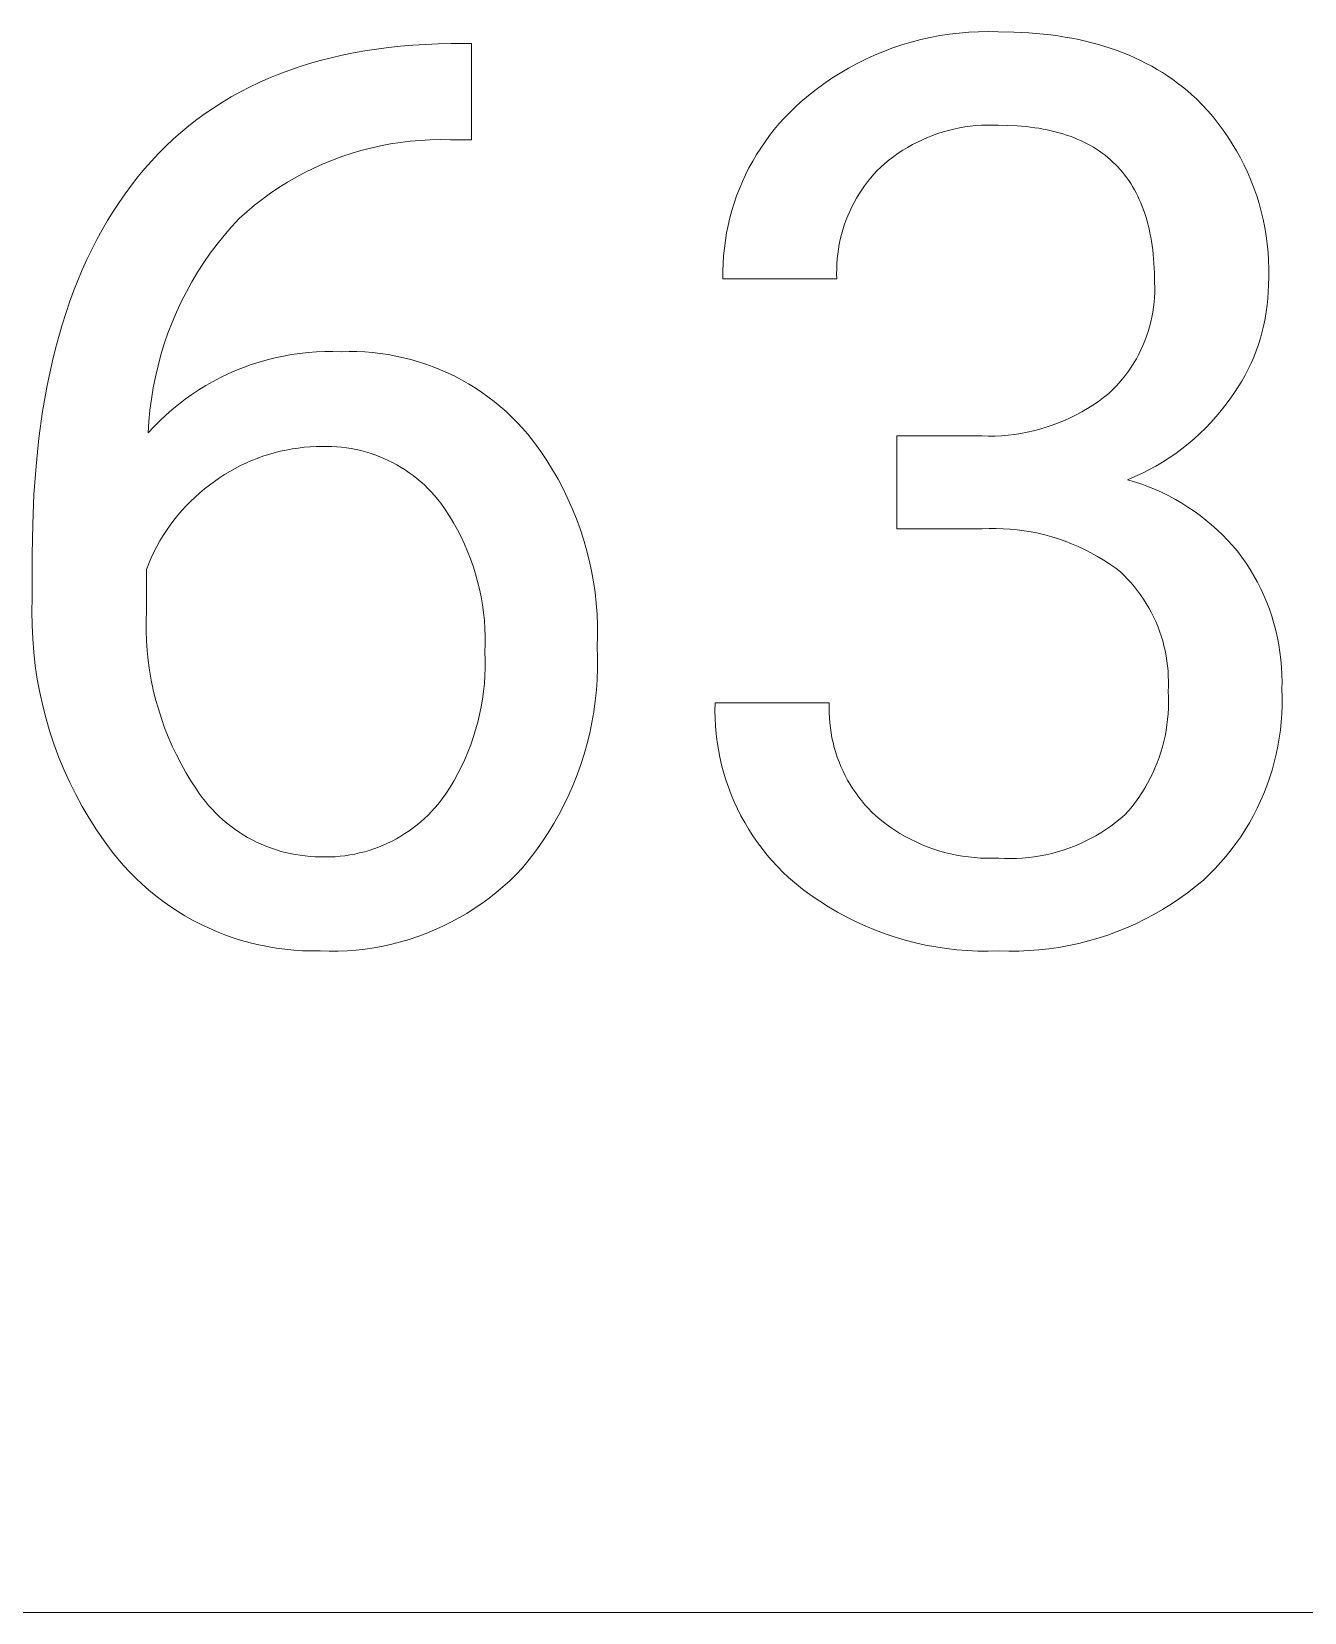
# Model space of a CAD drawing. Header units: millimetres. Extents: x 3269 to 7089, y 1744 to 4413.
# Drawn here: x 6362.8 to 6414.3, y 1957.3 to 2021.3 of the extents above; entities that cross this region are included whole.
import ezdxf

# ---------------------------------------------------------------- set-up
doc = ezdxf.new("R2010")
doc.units = ezdxf.units.MM
doc.header["$MEASUREMENT"] = 0
doc.layers.add('Domyślny', color=7, linetype='Continuous', true_color=0x000000)

msp = doc.modelspace()

# ---------------------------------------------------------------- linework, layer by layer
at = {"layer": 'Domyślny', "color": 18, "lineweight": 15, "true_color": 0x000000}
for p, q in [((6398.381, 2020.848), (6398.762, 2020.947)), ((6398.762, 2020.947), (6399.147, 2021.034)), ((6399.147, 2021.034), (6399.534, 2021.107)), ((6399.534, 2021.107), (6399.924, 2021.166)), ((6399.924, 2021.166), (6400.315, 2021.212)), ((6400.315, 2021.212), (6400.708, 2021.244)), ((6400.708, 2021.244), (6401.102, 2021.263)), ((6401.102, 2021.263), (6401.496, 2021.269)), ((6401.496, 2021.269), (6401.89, 2021.26)), ((6401.89, 2021.26), (6402.523, 2021.25)), ((6402.523, 2021.25), (6402.833, 2021.237)), ((6402.833, 2021.237), (6403.138, 2021.218)), ((6403.138, 2021.218), (6403.439, 2021.195)), ((6403.439, 2021.195), (6403.736, 2021.166)), ((6403.736, 2021.166), (6404.028, 2021.132)), ((6404.028, 2021.132), (6404.316, 2021.093)), ((6404.316, 2021.093), (6404.6, 2021.048)), ((6404.6, 2021.048), (6404.879, 2020.998)), ((6404.879, 2020.998), (6405.154, 2020.943)), ((6405.154, 2020.943), (6405.424, 2020.882)), ((6374.903, 2020.212), (6375.351, 2020.315)), ((6375.351, 2020.315), (6375.808, 2020.408)), ((6375.808, 2020.408), (6376.273, 2020.49)), ((6376.273, 2020.49), (6376.746, 2020.563)), ((6376.746, 2020.563), (6377.227, 2020.625)), ((6377.227, 2020.625), (6377.717, 2020.678)), ((6377.717, 2020.678), (6378.214, 2020.72)), ((6378.214, 2020.72), (6378.72, 2020.752)), ((6378.72, 2020.752), (6379.234, 2020.775)), ((6379.234, 2020.775), (6379.755, 2020.787)), ((6379.755, 2020.787), (6380.582, 2020.787)), ((6380.582, 2020.787), (6380.582, 2016.894)), ((6396.538, 2020.156), (6396.896, 2020.32)), ((6396.896, 2020.32), (6397.26, 2020.471)), ((6397.26, 2020.471), (6397.629, 2020.609)), ((6397.629, 2020.609), (6398.003, 2020.735)), ((6398.003, 2020.735), (6398.381, 2020.848)), ((6405.424, 2020.882), (6405.69, 2020.817)), ((6405.69, 2020.817), (6405.952, 2020.746)), ((6405.952, 2020.746), (6406.209, 2020.669)), ((6406.209, 2020.669), (6406.462, 2020.588)), ((6406.462, 2020.588), (6406.71, 2020.5)), ((6406.71, 2020.5), (6406.955, 2020.408)), ((6406.955, 2020.408), (6407.194, 2020.31)), ((6407.194, 2020.31), (6407.43, 2020.207)), ((6372.781, 2019.546), (6373.189, 2019.7)), ((6373.189, 2019.7), (6373.605, 2019.843)), ((6373.605, 2019.843), (6374.029, 2019.976)), ((6374.029, 2019.976), (6374.462, 2020.099)), ((6374.462, 2020.099), (6374.903, 2020.212)), ((6395.499, 2019.592), (6395.839, 2019.792)), ((6395.839, 2019.792), (6396.185, 2019.98)), ((6396.185, 2019.98), (6396.538, 2020.156)), ((6407.43, 2020.207), (6407.661, 2020.099)), ((6407.661, 2020.099), (6407.888, 2019.985)), ((6407.888, 2019.985), (6408.11, 2019.866)), ((6408.11, 2019.866), (6408.328, 2019.741)), ((6408.328, 2019.741), (6408.542, 2019.612)), ((6371.23, 2018.832), (6371.605, 2019.026)), ((6371.605, 2019.026), (6371.989, 2019.209)), ((6371.989, 2019.209), (6372.381, 2019.383)), ((6372.381, 2019.383), (6372.781, 2019.546)), ((6394.524, 2018.924), (6394.841, 2019.158)), ((6394.841, 2019.158), (6395.166, 2019.381)), ((6395.166, 2019.381), (6395.499, 2019.592)), ((6408.542, 2019.612), (6408.751, 2019.476)), ((6408.751, 2019.476), (6408.957, 2019.335)), ((6408.957, 2019.335), (6409.157, 2019.189)), ((6409.157, 2019.189), (6409.354, 2019.038)), ((6409.354, 2019.038), (6409.546, 2018.881)), ((6370.151, 2018.19), (6370.503, 2018.414)), ((6370.503, 2018.414), (6370.862, 2018.628)), ((6370.862, 2018.628), (6371.23, 2018.832)), ((6393.684, 2018.215), (6393.915, 2018.423)), ((6393.915, 2018.423), (6394.215, 2018.679)), ((6394.215, 2018.679), (6394.524, 2018.924)), ((6409.546, 2018.881), (6409.734, 2018.718)), ((6409.734, 2018.718), (6409.917, 2018.551)), ((6409.917, 2018.551), (6410.15, 2018.313)), ((6369.473, 2017.712), (6369.808, 2017.956)), ((6369.808, 2017.956), (6370.151, 2018.19)), ((6393.037, 2017.547), (6393.245, 2017.777)), ((6393.245, 2017.777), (6393.461, 2018)), ((6393.461, 2018), (6393.684, 2018.215)), ((6410.15, 2018.313), (6410.376, 2018.068)), ((6410.376, 2018.068), (6410.593, 2017.816)), ((6410.593, 2017.816), (6410.801, 2017.556)), ((6368.517, 2016.918), (6368.828, 2017.193)), ((6368.828, 2017.193), (6369.146, 2017.458)), ((6369.146, 2017.458), (6369.473, 2017.712)), ((6392.645, 2017.066), (6392.837, 2017.31)), ((6392.837, 2017.31), (6393.037, 2017.547)), ((6399.455, 2017.146), (6399.244, 2017.071)), ((6399.67, 2017.214), (6399.455, 2017.146)), ((6399.886, 2017.275), (6399.67, 2017.214)), ((6400.104, 2017.329), (6399.886, 2017.275)), ((6400.324, 2017.375), (6400.104, 2017.329)), ((6400.546, 2017.413), (6400.324, 2017.375)), ((6400.768, 2017.444), (6400.546, 2017.413)), ((6400.992, 2017.467), (6400.768, 2017.444)), ((6401.216, 2017.482), (6400.992, 2017.467)), ((6401.441, 2017.49), (6401.216, 2017.482)), ((6401.666, 2017.49), (6401.441, 2017.49)), ((6401.89, 2017.482), (6401.666, 2017.49)), ((6402.28, 2017.476), (6401.89, 2017.482)), ((6402.657, 2017.457), (6402.28, 2017.476)), ((6402.841, 2017.443), (6402.657, 2017.457)), ((6403.022, 2017.426), (6402.841, 2017.443)), ((6403.2, 2017.406), (6403.022, 2017.426)), ((6403.375, 2017.383), (6403.2, 2017.406)), ((6403.547, 2017.357), (6403.375, 2017.383)), ((6403.715, 2017.327), (6403.547, 2017.357)), ((6403.881, 2017.295), (6403.715, 2017.327)), ((6404.043, 2017.259), (6403.881, 2017.295)), ((6404.202, 2017.221), (6404.043, 2017.259)), ((6404.359, 2017.179), (6404.202, 2017.221)), ((6404.512, 2017.134), (6404.359, 2017.179)), ((6404.662, 2017.086), (6404.512, 2017.134)), ((6404.809, 2017.035), (6404.662, 2017.086)), ((6410.801, 2017.556), (6411, 2017.289)), ((6411, 2017.289), (6411.19, 2017.016)), ((6367.92, 2016.339), (6368.215, 2016.634)), ((6368.215, 2016.634), (6368.517, 2016.918)), ((6376.111, 2016.456), (6375.721, 2016.341)), ((6376.504, 2016.559), (6376.111, 2016.456)), ((6376.901, 2016.648), (6376.504, 2016.559)), ((6377.3, 2016.724), (6376.901, 2016.648)), ((6377.702, 2016.787), (6377.3, 2016.724)), ((6378.106, 2016.835), (6377.702, 2016.787)), ((6378.511, 2016.871), (6378.106, 2016.835)), ((6378.917, 2016.892), (6378.511, 2016.871)), ((6379.323, 2016.9), (6378.917, 2016.892)), ((6379.73, 2016.894), (6379.323, 2016.9)), ((6380.582, 2016.894), (6379.73, 2016.894)), ((6392.119, 2016.298), (6392.285, 2016.56)), ((6392.285, 2016.56), (6392.461, 2016.816)), ((6392.461, 2016.816), (6392.645, 2017.066)), ((6398.039, 2016.47), (6397.851, 2016.347)), ((6398.231, 2016.587), (6398.039, 2016.47)), ((6398.426, 2016.698), (6398.231, 2016.587)), ((6398.626, 2016.801), (6398.426, 2016.698)), ((6398.829, 2016.898), (6398.626, 2016.801)), ((6399.035, 2016.988), (6398.829, 2016.898)), ((6399.244, 2017.071), (6399.035, 2016.988)), ((6404.953, 2016.98), (6404.809, 2017.035)), ((6405.093, 2016.923), (6404.953, 2016.98)), ((6405.231, 2016.863), (6405.093, 2016.923)), ((6405.366, 2016.799), (6405.231, 2016.863)), ((6405.497, 2016.733), (6405.366, 2016.799)), ((6405.625, 2016.663), (6405.497, 2016.733)), ((6405.751, 2016.59), (6405.625, 2016.663)), ((6405.873, 2016.514), (6405.751, 2016.59)), ((6405.992, 2016.435), (6405.873, 2016.514)), ((6406.108, 2016.353), (6405.992, 2016.435)), ((6411.19, 2017.016), (6411.37, 2016.736)), ((6411.37, 2016.736), (6411.541, 2016.45)), ((6411.541, 2016.45), (6411.703, 2016.159)), ((6367.356, 2015.719), (6367.634, 2016.034)), ((6367.634, 2016.034), (6367.92, 2016.339)), ((6374.578, 2015.915), (6374.207, 2015.748)), ((6374.954, 2016.07), (6374.578, 2015.915)), ((6375.335, 2016.212), (6374.954, 2016.07)), ((6375.721, 2016.341), (6375.335, 2016.212)), ((6391.812, 2015.759), (6391.961, 2016.031)), ((6391.961, 2016.031), (6392.119, 2016.298)), ((6397.315, 2015.938), (6397.146, 2015.79)), ((6397.489, 2016.081), (6397.315, 2015.938)), ((6397.668, 2016.217), (6397.489, 2016.081)), ((6397.851, 2016.347), (6397.668, 2016.217)), ((6406.221, 2016.267), (6406.108, 2016.353)), ((6406.331, 2016.179), (6406.221, 2016.267)), ((6406.437, 2016.088), (6406.331, 2016.179)), ((6406.541, 2015.993), (6406.437, 2016.088)), ((6406.641, 2015.895), (6406.541, 2015.993)), ((6406.739, 2015.794), (6406.641, 2015.895)), ((6411.703, 2016.159), (6411.854, 2015.862)), ((6411.854, 2015.862), (6411.995, 2015.561)), ((6366.823, 2015.059), (6367.086, 2015.393)), ((6367.086, 2015.393), (6367.356, 2015.719)), ((6373.132, 2015.173), (6372.787, 2014.958)), ((6373.484, 2015.377), (6373.132, 2015.173)), ((6373.843, 2015.569), (6373.484, 2015.377)), ((6374.207, 2015.748), (6373.843, 2015.569)), ((6391.422, 2014.914), (6391.543, 2015.2)), ((6391.543, 2015.2), (6391.673, 2015.481)), ((6391.673, 2015.481), (6391.812, 2015.759)), ((6396.613, 2015.194), (6396.492, 2015.035)), ((6396.738, 2015.35), (6396.613, 2015.194)), ((6396.869, 2015.501), (6396.738, 2015.35)), ((6397.005, 2015.648), (6396.869, 2015.501)), ((6397.146, 2015.79), (6397.005, 2015.648)), ((6406.833, 2015.69), (6406.739, 2015.794)), ((6406.924, 2015.583), (6406.833, 2015.69)), ((6407.013, 2015.473), (6406.924, 2015.583)), ((6407.098, 2015.36), (6407.013, 2015.473)), ((6407.18, 2015.244), (6407.098, 2015.36)), ((6407.259, 2015.124), (6407.18, 2015.244)), ((6411.995, 2015.561), (6412.125, 2015.255)), ((6412.125, 2015.255), (6412.245, 2014.944)), ((6366.322, 2014.361), (6366.568, 2014.714)), ((6366.568, 2014.714), (6366.823, 2015.059)), ((6372.45, 2014.731), (6372.12, 2014.493)), ((6372.787, 2014.958), (6372.45, 2014.731)), ((6391.211, 2014.33), (6391.311, 2014.624)), ((6391.311, 2014.624), (6391.422, 2014.914)), ((6396.164, 2014.532), (6396.067, 2014.358)), ((6396.268, 2014.703), (6396.164, 2014.532)), ((6396.377, 2014.871), (6396.268, 2014.703)), ((6396.492, 2015.035), (6396.377, 2014.871)), ((6407.334, 2015.001), (6407.259, 2015.124)), ((6407.407, 2014.876), (6407.334, 2015.001)), ((6407.477, 2014.747), (6407.407, 2014.876)), ((6407.543, 2014.615), (6407.477, 2014.747)), ((6407.606, 2014.48), (6407.543, 2014.615)), ((6412.245, 2014.944), (6412.355, 2014.63)), ((6412.355, 2014.63), (6412.453, 2014.312)), ((6365.855, 2013.627), (6366.084, 2013.999)), ((6366.084, 2013.999), (6366.322, 2014.361)), ((6371.486, 2013.984), (6371.182, 2013.714)), ((6371.799, 2014.244), (6371.486, 2013.984)), ((6372.12, 2014.493), (6371.799, 2014.244)), ((6391.038, 2013.734), (6391.119, 2014.034)), ((6391.119, 2014.034), (6391.211, 2014.33)), ((6395.889, 2013.999), (6395.809, 2013.816)), ((6395.975, 2014.18), (6395.889, 2013.999)), ((6396.067, 2014.358), (6395.975, 2014.18)), ((6407.667, 2014.341), (6407.606, 2014.48)), ((6407.724, 2014.2), (6407.667, 2014.341)), ((6407.778, 2014.056), (6407.724, 2014.2)), ((6407.829, 2013.908), (6407.778, 2014.056)), ((6407.877, 2013.757), (6407.829, 2013.908)), ((6412.453, 2014.312), (6412.541, 2013.991)), ((6412.541, 2013.991), (6412.618, 2013.667)), ((6365.42, 2012.856), (6365.633, 2013.246)), ((6365.633, 2013.246), (6365.855, 2013.627)), ((6370.871, 2013.377), (6370.573, 2013.029)), ((6371.182, 2013.714), (6370.871, 2013.377)), ((6390.907, 2013.128), (6390.968, 2013.432)), ((6390.968, 2013.432), (6391.038, 2013.734)), ((6395.608, 2013.251), (6395.554, 2013.058)), ((6395.669, 2013.441), (6395.608, 2013.251)), ((6395.736, 2013.63), (6395.669, 2013.441)), ((6395.809, 2013.816), (6395.736, 2013.63)), ((6407.922, 2013.604), (6407.877, 2013.757)), ((6407.964, 2013.447), (6407.922, 2013.604)), ((6408.002, 2013.287), (6407.964, 2013.447)), ((6408.038, 2013.123), (6408.002, 2013.287)), ((6412.618, 2013.667), (6412.684, 2013.341)), ((6412.684, 2013.341), (6412.739, 2013.012)), ((6365.216, 2012.457), (6365.42, 2012.856)), ((6370.286, 2012.671), (6370.012, 2012.304)), ((6370.573, 2013.029), (6370.286, 2012.671)), ((6390.816, 2012.514), (6390.856, 2012.821)), ((6390.856, 2012.821), (6390.907, 2013.128)), ((6395.465, 2012.668), (6395.431, 2012.471)), ((6395.506, 2012.864), (6395.465, 2012.668)), ((6395.554, 2013.058), (6395.506, 2012.864)), ((6408.07, 2012.957), (6408.038, 2013.123)), ((6408.1, 2012.788), (6408.07, 2012.957)), ((6408.126, 2012.615), (6408.1, 2012.788)), ((6408.149, 2012.439), (6408.126, 2012.615)), ((6412.739, 2013.012), (6412.782, 2012.682)), ((6412.782, 2012.682), (6412.814, 2012.351)), ((6364.832, 2011.631), (6365.02, 2012.049)), ((6365.02, 2012.049), (6365.216, 2012.457)), ((6370.012, 2012.304), (6369.75, 2011.927)), ((6390.767, 2011.895), (6390.787, 2012.205)), ((6390.787, 2012.205), (6390.816, 2012.514)), ((6395.382, 2012.074), (6395.368, 2011.874)), ((6395.403, 2012.273), (6395.382, 2012.074)), ((6395.431, 2012.471), (6395.403, 2012.273)), ((6408.169, 2012.261), (6408.149, 2012.439)), ((6408.186, 2012.079), (6408.169, 2012.261)), ((6408.2, 2011.893), (6408.186, 2012.079)), ((6412.814, 2012.351), (6412.835, 2012.018)), ((6412.835, 2012.018), (6412.845, 2011.686)), ((6364.652, 2011.205), (6364.832, 2011.631)), ((6369.502, 2011.542), (6369.267, 2011.148)), ((6369.75, 2011.927), (6369.502, 2011.542)), ((6390.758, 2011.585), (6390.767, 2011.895)), ((6390.76, 2011.275), (6390.758, 2011.585)), ((6395.36, 2011.675), (6395.359, 2011.475)), ((6395.359, 2011.475), (6395.365, 2011.275)), ((6395.368, 2011.874), (6395.36, 2011.675)), ((6408.219, 2011.514), (6408.2, 2011.893)), ((6408.225, 2011.122), (6408.219, 2011.514)), ((6412.843, 2011.353), (6412.83, 2011.02)), ((6412.845, 2011.686), (6412.843, 2011.353)), ((6364.319, 2010.324), (6364.481, 2010.769)), ((6364.481, 2010.769), (6364.652, 2011.205)), ((6369.046, 2010.746), (6368.838, 2010.338)), ((6369.267, 2011.148), (6369.046, 2010.746)), ((6395.365, 2011.275), (6390.76, 2011.275)), ((6408.22, 2010.52), (6408.229, 2010.721)), ((6408.23, 2010.921), (6408.225, 2011.122)), ((6408.229, 2010.721), (6408.23, 2010.921)), ((6412.822, 2010.748), (6412.805, 2010.477)), ((6412.83, 2011.02), (6412.822, 2010.748)), ((6364.164, 2009.869), (6364.319, 2010.324)), ((6368.838, 2010.338), (6368.645, 2009.922)), ((6408.152, 2009.922), (6408.181, 2010.121)), ((6408.181, 2010.121), (6408.204, 2010.32)), ((6408.204, 2010.32), (6408.22, 2010.52)), ((6412.778, 2010.207), (6412.742, 2009.937)), ((6412.805, 2010.477), (6412.778, 2010.207)), ((6363.88, 2008.933), (6364.018, 2009.406)), ((6364.018, 2009.406), (6364.164, 2009.869)), ((6368.466, 2009.5), (6368.302, 2009.072)), ((6368.645, 2009.922), (6368.466, 2009.5)), ((6408.022, 2009.335), (6408.072, 2009.529)), ((6408.072, 2009.529), (6408.115, 2009.725)), ((6408.115, 2009.725), (6408.152, 2009.922)), ((6412.643, 2009.403), (6412.579, 2009.138)), ((6412.697, 2009.669), (6412.643, 2009.403)), ((6412.742, 2009.937), (6412.697, 2009.669)), ((6363.751, 2008.451), (6363.88, 2008.933)), ((6368.302, 2009.072), (6368.152, 2008.638)), ((6407.754, 2008.579), (6407.831, 2008.764)), ((6407.831, 2008.764), (6407.901, 2008.952)), ((6407.901, 2008.952), (6407.965, 2009.143)), ((6407.965, 2009.143), (6408.022, 2009.335)), ((6412.507, 2008.876), (6412.425, 2008.617)), ((6412.579, 2009.138), (6412.507, 2008.876)), ((6363.63, 2007.96), (6363.751, 2008.451)), ((6368.018, 2008.2), (6367.898, 2007.757)), ((6368.152, 2008.638), (6368.018, 2008.2)), ((6372.641, 2008.079), (6372.97, 2008.149)), ((6372.97, 2008.149), (6373.302, 2008.208)), ((6373.302, 2008.208), (6373.635, 2008.256)), ((6373.635, 2008.256), (6373.97, 2008.292)), ((6373.97, 2008.292), (6374.306, 2008.316)), ((6374.306, 2008.316), (6374.643, 2008.329)), ((6374.643, 2008.329), (6374.979, 2008.331)), ((6374.979, 2008.331), (6375.316, 2008.321)), ((6375.316, 2008.321), (6375.632, 2008.328)), ((6375.632, 2008.328), (6375.948, 2008.325)), ((6375.948, 2008.325), (6376.264, 2008.311)), ((6376.264, 2008.311), (6376.58, 2008.286)), ((6376.58, 2008.286), (6376.894, 2008.251)), ((6376.894, 2008.251), (6377.207, 2008.205)), ((6377.207, 2008.205), (6377.518, 2008.148)), ((6377.518, 2008.148), (6377.827, 2008.081)), ((6407.486, 2008.04), (6407.582, 2008.217)), ((6407.582, 2008.217), (6407.671, 2008.396)), ((6407.671, 2008.396), (6407.754, 2008.579)), ((6412.334, 2008.361), (6412.235, 2008.108)), ((6412.425, 2008.617), (6412.334, 2008.361)), ((6363.517, 2007.46), (6363.63, 2007.96)), ((6367.898, 2007.757), (6367.794, 2007.311)), ((6370.732, 2007.427), (6371.04, 2007.562)), ((6371.04, 2007.562), (6371.353, 2007.688)), ((6371.353, 2007.688), (6371.669, 2007.802)), ((6371.669, 2007.802), (6371.99, 2007.905)), ((6371.99, 2007.905), (6372.314, 2007.998)), ((6372.314, 2007.998), (6372.641, 2008.079)), ((6377.827, 2008.081), (6378.134, 2008.004)), ((6378.134, 2008.004), (6378.438, 2007.916)), ((6378.438, 2007.916), (6378.738, 2007.818)), ((6378.738, 2007.818), (6379.036, 2007.71)), ((6379.036, 2007.71), (6379.329, 2007.592)), ((6379.329, 2007.592), (6379.618, 2007.465)), ((6407.044, 2007.371), (6407.163, 2007.533)), ((6407.163, 2007.533), (6407.277, 2007.698)), ((6407.277, 2007.698), (6407.384, 2007.867)), ((6407.384, 2007.867), (6407.486, 2008.04)), ((6412.01, 2007.613), (6411.885, 2007.371)), ((6412.127, 2007.858), (6412.01, 2007.613)), ((6412.235, 2008.108), (6412.127, 2007.858)), ((6363.317, 2006.431), (6363.413, 2006.95)), ((6363.413, 2006.95), (6363.517, 2007.46)), ((6367.705, 2006.861), (6367.632, 2006.408)), ((6367.794, 2007.311), (6367.705, 2006.861)), ((6369.551, 2006.781), (6369.837, 2006.957)), ((6369.837, 2006.957), (6370.13, 2007.124)), ((6370.13, 2007.124), (6370.428, 2007.28)), ((6370.428, 2007.28), (6370.732, 2007.427)), ((6379.618, 2007.465), (6379.903, 2007.327)), ((6379.903, 2007.327), (6380.183, 2007.18)), ((6380.183, 2007.18), (6380.458, 2007.024)), ((6380.458, 2007.024), (6380.728, 2006.858)), ((6380.728, 2006.858), (6380.991, 2006.683)), ((6406.513, 2006.77), (6406.654, 2006.913)), ((6406.654, 2006.913), (6406.789, 2007.061)), ((6406.789, 2007.061), (6406.919, 2007.214)), ((6406.919, 2007.214), (6407.044, 2007.371)), ((6411.61, 2006.902), (6411.461, 2006.675)), ((6411.752, 2007.135), (6411.61, 2006.902)), ((6411.885, 2007.371), (6411.752, 2007.135)), ((6363.229, 2005.903), (6363.317, 2006.431)), ((6367.632, 2006.408), (6367.574, 2005.953)), ((6368.729, 2006.194), (6368.996, 2006.399)), ((6368.996, 2006.399), (6369.27, 2006.595)), ((6369.27, 2006.595), (6369.551, 2006.781)), ((6380.991, 2006.683), (6381.249, 2006.5)), ((6381.249, 2006.5), (6381.5, 2006.308)), ((6381.5, 2006.308), (6381.745, 2006.107)), ((6405.732, 2006.165), (6405.949, 2006.313)), ((6405.949, 2006.313), (6406.161, 2006.469)), ((6406.161, 2006.469), (6406.368, 2006.632)), ((6406.368, 2006.632), (6406.513, 2006.77)), ((6411.303, 2006.453), (6411.117, 2006.197)), ((6411.461, 2006.675), (6411.303, 2006.453)), ((6363.079, 2004.82), (6363.229, 2005.903)), ((6367.574, 2005.953), (6367.532, 2005.497)), ((6367.971, 2005.526), (6368.216, 2005.757)), ((6368.216, 2005.757), (6368.468, 2005.98)), ((6368.468, 2005.98), (6368.729, 2006.194)), ((6381.745, 2006.107), (6381.983, 2005.899)), ((6381.983, 2005.899), (6382.213, 2005.682)), ((6382.213, 2005.682), (6382.436, 2005.458)), ((6404.575, 2005.541), (6404.815, 2005.65)), ((6404.815, 2005.65), (6405.051, 2005.767)), ((6405.051, 2005.767), (6405.282, 2005.892)), ((6405.282, 2005.892), (6405.509, 2006.024)), ((6405.509, 2006.024), (6405.732, 2006.165)), ((6410.718, 2005.702), (6410.506, 2005.466)), ((6410.922, 2005.946), (6410.718, 2005.702)), ((6411.117, 2006.197), (6410.922, 2005.946)), ((6367.532, 2005.497), (6367.506, 2005.039)), ((6367.506, 2005.039), (6367.734, 2005.286)), ((6367.734, 2005.286), (6367.971, 2005.526)), ((6382.436, 2005.458), (6382.652, 2005.227)), ((6382.652, 2005.227), (6382.859, 2004.988)), ((6382.859, 2004.988), (6383.129, 2004.64)), ((6402.031, 2004.925), (6402.293, 2004.947)), ((6402.293, 2004.947), (6402.554, 2004.978)), ((6402.554, 2004.978), (6402.814, 2005.017)), ((6402.814, 2005.017), (6403.073, 2005.066)), ((6403.073, 2005.066), (6403.329, 2005.123)), ((6403.329, 2005.123), (6403.584, 2005.19)), ((6403.584, 2005.19), (6403.836, 2005.265)), ((6403.836, 2005.265), (6404.086, 2005.348)), ((6404.086, 2005.348), (6404.332, 2005.44)), ((6404.332, 2005.44), (6404.575, 2005.541)), ((6410.059, 2005.015), (6409.824, 2004.801)), ((6410.286, 2005.236), (6410.059, 2005.015)), ((6410.506, 2005.466), (6410.286, 2005.236)), ((6362.962, 2003.699), (6363.079, 2004.82)), ((6372.842, 2004.295), (6372.605, 2004.235)), ((6373.081, 2004.347), (6372.842, 2004.295)), ((6373.322, 2004.392), (6373.081, 2004.347)), ((6373.564, 2004.428), (6373.322, 2004.392)), ((6373.807, 2004.456), (6373.564, 2004.428)), ((6374.051, 2004.476), (6373.807, 2004.456)), ((6374.295, 2004.488), (6374.051, 2004.476)), ((6374.54, 2004.492), (6374.295, 2004.488)), ((6374.737, 2004.494), (6374.54, 2004.492)), ((6374.934, 2004.49), (6374.737, 2004.494)), ((6375.131, 2004.479), (6374.934, 2004.49)), ((6375.327, 2004.461), (6375.131, 2004.479)), ((6375.523, 2004.437), (6375.327, 2004.461)), ((6375.717, 2004.406), (6375.523, 2004.437)), ((6375.911, 2004.368), (6375.717, 2004.406)), ((6376.103, 2004.324), (6375.911, 2004.368)), ((6376.294, 2004.274), (6376.103, 2004.324)), ((6383.129, 2004.64), (6383.387, 2004.283)), ((6397.794, 2004.914), (6401.242, 2004.914)), ((6397.794, 2001.162), (6397.794, 2004.914)), ((6401.242, 2004.914), (6401.505, 2004.909)), ((6401.505, 2004.909), (6401.768, 2004.913)), ((6401.768, 2004.913), (6402.031, 2004.925)), ((6409.333, 2004.398), (6409.078, 2004.209)), ((6409.582, 2004.595), (6409.333, 2004.398)), ((6409.824, 2004.801), (6409.582, 2004.595)), ((6362.879, 2002.542), (6362.962, 2003.699)), ((6371.235, 2003.714), (6371.017, 2003.601)), ((6371.455, 2003.82), (6371.235, 2003.714)), ((6371.68, 2003.918), (6371.455, 2003.82)), ((6371.907, 2004.009), (6371.68, 2003.918)), ((6372.137, 2004.092), (6371.907, 2004.009)), ((6372.37, 2004.167), (6372.137, 2004.092)), ((6372.605, 2004.235), (6372.37, 2004.167)), ((6376.482, 2004.217), (6376.294, 2004.274)), ((6376.669, 2004.154), (6376.482, 2004.217)), ((6376.853, 2004.084), (6376.669, 2004.154)), ((6377.035, 2004.008), (6376.853, 2004.084)), ((6377.214, 2003.926), (6377.035, 2004.008)), ((6377.391, 2003.839), (6377.214, 2003.926)), ((6377.564, 2003.745), (6377.391, 2003.839)), ((6377.734, 2003.645), (6377.564, 2003.745)), ((6383.387, 2004.283), (6383.632, 2003.918)), ((6383.632, 2003.918), (6383.865, 2003.544)), ((6408.275, 2003.697), (6407.996, 2003.545)), ((6408.548, 2003.859), (6408.275, 2003.697)), ((6408.816, 2004.03), (6408.548, 2003.859)), ((6409.078, 2004.209), (6408.816, 2004.03)), ((6370.19, 2003.08), (6369.983, 2002.931)), ((6370.39, 2003.221), (6370.19, 2003.08)), ((6370.595, 2003.354), (6370.39, 2003.221)), ((6370.804, 2003.481), (6370.595, 2003.354)), ((6371.017, 2003.601), (6370.804, 2003.481)), ((6377.901, 2003.54), (6377.734, 2003.645)), ((6378.064, 2003.429), (6377.901, 2003.54)), ((6378.223, 2003.312), (6378.064, 2003.429)), ((6378.378, 2003.191), (6378.223, 2003.312)), ((6378.529, 2003.064), (6378.378, 2003.191)), ((6378.675, 2002.932), (6378.529, 2003.064)), ((6383.865, 2003.544), (6384.085, 2003.162)), ((6384.085, 2003.162), (6384.291, 2002.774)), ((6407.424, 2003.269), (6407.131, 2003.146)), ((6407.131, 2003.146), (6407.418, 2003.061)), ((6407.418, 2003.061), (6407.702, 2002.966)), ((6407.712, 2003.402), (6407.424, 2003.269)), ((6407.996, 2003.545), (6407.712, 2003.402)), ((6362.828, 2001.347), (6362.879, 2002.542)), ((6369.396, 2002.445), (6369.212, 2002.27)), ((6369.587, 2002.614), (6369.396, 2002.445)), ((6369.782, 2002.776), (6369.587, 2002.614)), ((6369.983, 2002.931), (6369.782, 2002.776)), ((6378.817, 2002.795), (6378.675, 2002.932)), ((6378.954, 2002.654), (6378.817, 2002.795)), ((6379.086, 2002.508), (6378.954, 2002.654)), ((6379.214, 2002.357), (6379.086, 2002.508)), ((6384.291, 2002.774), (6384.484, 2002.378)), ((6384.484, 2002.378), (6384.663, 2001.976)), ((6407.702, 2002.966), (6407.982, 2002.862)), ((6407.982, 2002.862), (6408.259, 2002.748)), ((6408.259, 2002.748), (6408.532, 2002.625)), ((6408.532, 2002.625), (6408.8, 2002.492)), ((6408.8, 2002.492), (6409.064, 2002.351)), ((6368.862, 2001.902), (6368.696, 2001.709)), ((6369.034, 2002.089), (6368.862, 2001.902)), ((6369.212, 2002.27), (6369.034, 2002.089)), ((6379.336, 2002.202), (6379.214, 2002.357)), ((6379.519, 2001.939), (6379.336, 2002.202)), ((6379.693, 2001.67), (6379.519, 2001.939)), ((6384.663, 2001.976), (6384.829, 2001.567)), ((6409.064, 2002.351), (6409.323, 2002.2)), ((6409.323, 2002.2), (6409.576, 2002.041)), ((6409.576, 2002.041), (6409.824, 2001.874)), ((6409.824, 2001.874), (6410.066, 2001.698)), ((6362.812, 2000.116), (6362.828, 2001.347)), ((6368.239, 2001.098), (6368.101, 2000.885)), ((6368.385, 2001.307), (6368.239, 2001.098)), ((6368.537, 2001.51), (6368.385, 2001.307)), ((6368.696, 2001.709), (6368.537, 2001.51)), ((6379.858, 2001.395), (6379.693, 2001.67)), ((6380.014, 2001.115), (6379.858, 2001.395)), ((6380.16, 2000.83), (6380.014, 2001.115)), ((6384.829, 2001.567), (6384.98, 2001.154)), ((6384.98, 2001.154), (6385.117, 2000.735)), ((6401.242, 2001.162), (6397.794, 2001.162)), ((6401.527, 2001.173), (6401.242, 2001.162)), ((6401.812, 2001.174), (6401.527, 2001.173)), ((6402.097, 2001.165), (6401.812, 2001.174)), ((6402.381, 2001.147), (6402.097, 2001.165)), ((6402.665, 2001.119), (6402.381, 2001.147)), ((6402.948, 2001.082), (6402.665, 2001.119)), ((6410.066, 2001.698), (6410.303, 2001.514)), ((6410.303, 2001.514), (6410.532, 2001.322)), ((6410.532, 2001.322), (6410.755, 2001.122)), ((6410.755, 2001.122), (6410.971, 2000.915)), ((6367.97, 2000.667), (6367.846, 2000.445)), ((6368.101, 2000.885), (6367.97, 2000.667)), ((6380.296, 2000.54), (6380.16, 2000.83)), ((6380.423, 2000.246), (6380.296, 2000.54)), ((6385.117, 2000.735), (6385.239, 2000.312)), ((6403.229, 2001.035), (6402.948, 2001.082)), ((6403.508, 2000.978), (6403.229, 2001.035)), ((6403.786, 2000.912), (6403.508, 2000.978)), ((6404.061, 2000.837), (6403.786, 2000.912)), ((6404.333, 2000.752), (6404.061, 2000.837)), ((6404.602, 2000.658), (6404.333, 2000.752)), ((6404.868, 2000.555), (6404.602, 2000.658)), ((6405.13, 2000.443), (6404.868, 2000.555)), ((6410.971, 2000.915), (6411.18, 2000.701)), ((6411.18, 2000.701), (6411.382, 2000.479)), ((6411.382, 2000.479), (6411.575, 2000.251)), ((6362.812, 1998.361), (6362.812, 2000.116)), ((6367.622, 1999.989), (6367.522, 1999.755)), ((6367.73, 2000.219), (6367.622, 1999.989)), ((6367.846, 2000.445), (6367.73, 2000.219)), ((6380.54, 1999.947), (6380.423, 2000.246)), ((6380.647, 1999.645), (6380.54, 1999.947)), ((6385.239, 2000.312), (6385.347, 1999.886)), ((6385.347, 1999.886), (6385.44, 1999.455)), ((6405.389, 2000.322), (6405.13, 2000.443)), ((6405.643, 2000.192), (6405.389, 2000.322)), ((6405.892, 2000.054), (6405.643, 2000.192)), ((6406.137, 1999.907), (6405.892, 2000.054)), ((6406.376, 1999.753), (6406.137, 1999.907)), ((6411.575, 2000.251), (6411.761, 2000.017)), ((6411.761, 2000.017), (6411.931, 1999.771)), ((6367.522, 1999.755), (6367.429, 1999.518)), ((6367.429, 1999.518), (6367.429, 1997.839)), ((6380.743, 1999.339), (6380.647, 1999.645)), ((6380.829, 1999.031), (6380.743, 1999.339)), ((6385.44, 1999.455), (6385.518, 1999.022)), ((6406.61, 1999.59), (6406.376, 1999.753)), ((6406.839, 1999.419), (6406.61, 1999.59)), ((6406.988, 1999.276), (6406.839, 1999.419)), ((6407.133, 1999.128), (6406.988, 1999.276)), ((6411.931, 1999.771), (6412.092, 1999.519)), ((6412.092, 1999.519), (6412.245, 1999.262)), ((6412.245, 1999.262), (6412.388, 1998.999)), ((6380.905, 1998.719), (6380.829, 1999.031)), ((6380.97, 1998.406), (6380.905, 1998.719)), ((6385.518, 1999.022), (6385.581, 1998.586)), ((6385.581, 1998.586), (6385.629, 1998.148)), ((6407.272, 1998.975), (6407.133, 1999.128)), ((6407.406, 1998.817), (6407.272, 1998.975)), ((6407.535, 1998.655), (6407.406, 1998.817)), ((6407.658, 1998.489), (6407.535, 1998.655)), ((6412.388, 1998.999), (6412.523, 1998.732)), ((6412.523, 1998.732), (6412.648, 1998.46)), ((6362.798, 1997.812), (6362.812, 1998.361)), ((6381.025, 1998.09), (6380.97, 1998.406)), ((6381.069, 1997.772), (6381.025, 1998.09)), ((6385.629, 1998.148), (6385.662, 1997.709)), ((6407.775, 1998.318), (6407.658, 1998.489)), ((6407.887, 1998.144), (6407.775, 1998.318)), ((6407.992, 1997.966), (6407.887, 1998.144)), ((6408.091, 1997.784), (6407.992, 1997.966)), ((6412.648, 1998.46), (6412.763, 1998.184)), ((6412.763, 1998.184), (6412.869, 1997.905)), ((6412.869, 1997.905), (6412.966, 1997.622)), ((6362.803, 1997.263), (6362.798, 1997.812)), ((6362.827, 1996.714), (6362.803, 1997.263)), ((6367.429, 1997.839), (6367.417, 1997.438)), ((6367.417, 1997.438), (6367.418, 1997.037)), ((6381.103, 1997.454), (6381.069, 1997.772)), ((6381.126, 1997.134), (6381.103, 1997.454)), ((6385.662, 1997.709), (6385.68, 1997.269)), ((6385.68, 1997.269), (6385.683, 1996.829)), ((6408.184, 1997.599), (6408.091, 1997.784)), ((6408.271, 1997.411), (6408.184, 1997.599)), ((6408.351, 1997.22), (6408.271, 1997.411)), ((6412.966, 1997.622), (6413.052, 1997.335)), ((6413.052, 1997.335), (6413.129, 1997.046)), ((6362.87, 1996.167), (6362.827, 1996.714)), ((6367.418, 1997.037), (6367.432, 1996.636)), ((6367.432, 1996.636), (6367.461, 1996.236)), ((6381.138, 1996.814), (6381.126, 1997.134)), ((6381.139, 1996.493), (6381.138, 1996.814)), ((6385.683, 1996.829), (6385.67, 1996.389)), ((6408.425, 1997.027), (6408.351, 1997.22)), ((6408.492, 1996.831), (6408.425, 1997.027)), ((6408.552, 1996.633), (6408.492, 1996.831)), ((6408.605, 1996.433), (6408.552, 1996.633)), ((6413.129, 1997.046), (6413.196, 1996.755)), ((6413.196, 1996.755), (6413.252, 1996.461)), ((6362.933, 1995.621), (6362.87, 1996.167)), ((6367.461, 1996.236), (6367.502, 1995.837)), ((6381.129, 1996.173), (6381.139, 1996.493)), ((6381.139, 1995.855), (6381.129, 1996.173)), ((6385.67, 1996.389), (6385.685, 1995.95)), ((6408.652, 1996.232), (6408.605, 1996.433)), ((6408.691, 1996.028), (6408.652, 1996.232)), ((6408.724, 1995.824), (6408.691, 1996.028)), ((6413.252, 1996.461), (6413.299, 1996.166)), ((6413.299, 1996.166), (6413.335, 1995.869)), ((6363.014, 1995.078), (6362.933, 1995.621)), ((6367.502, 1995.837), (6367.558, 1995.44)), ((6367.558, 1995.44), (6367.626, 1995.045)), ((6381.127, 1995.218), (6381.138, 1995.536)), ((6381.138, 1995.536), (6381.139, 1995.855)), ((6385.685, 1995.51), (6385.669, 1995.071)), ((6385.685, 1995.95), (6385.685, 1995.51)), ((6408.75, 1995.619), (6408.724, 1995.824)), ((6408.768, 1995.413), (6408.75, 1995.619)), ((6408.78, 1995.206), (6408.768, 1995.413)), ((6413.335, 1995.869), (6413.361, 1995.571)), ((6413.361, 1995.571), (6413.376, 1995.272)), ((6363.114, 1994.538), (6363.014, 1995.078)), ((6367.626, 1995.045), (6367.708, 1994.652)), ((6381.072, 1994.584), (6381.105, 1994.901)), ((6381.105, 1994.901), (6381.127, 1995.218)), ((6385.669, 1995.071), (6385.639, 1994.633)), ((6408.772, 1994.585), (6408.782, 1994.792)), ((6408.784, 1994.999), (6408.78, 1995.206)), ((6408.782, 1994.792), (6408.784, 1994.999)), ((6413.376, 1995.272), (6413.382, 1994.973)), ((6413.382, 1994.973), (6413.377, 1994.674)), ((6363.233, 1994.002), (6363.114, 1994.538)), ((6367.708, 1994.652), (6367.803, 1994.262)), ((6367.803, 1994.262), (6367.912, 1993.876)), ((6380.975, 1993.955), (6381.029, 1994.269)), ((6381.029, 1994.269), (6381.072, 1994.584)), ((6385.593, 1994.196), (6385.533, 1993.76)), ((6385.639, 1994.633), (6385.593, 1994.196)), ((6390.436, 1993.811), (6390.442, 1994.127)), ((6390.442, 1994.127), (6395.059, 1994.127)), ((6395.059, 1994.127), (6395.054, 1993.924)), ((6408.783, 1994.359), (6408.772, 1994.585)), ((6408.782, 1993.905), (6408.786, 1994.132)), ((6408.786, 1994.132), (6408.783, 1994.359)), ((6413.377, 1994.674), (6413.387, 1994.343)), ((6413.387, 1994.343), (6413.386, 1994.011)), ((6363.37, 1993.471), (6363.233, 1994.002)), ((6363.526, 1992.944), (6363.37, 1993.471)), ((6367.912, 1993.876), (6368.033, 1993.494)), ((6368.033, 1993.494), (6368.167, 1993.116)), ((6380.836, 1993.334), (6380.911, 1993.644)), ((6380.911, 1993.644), (6380.975, 1993.955)), ((6385.533, 1993.76), (6385.458, 1993.327)), ((6390.442, 1993.495), (6390.436, 1993.811)), ((6390.458, 1993.179), (6390.442, 1993.495)), ((6395.054, 1993.924), (6395.056, 1993.72)), ((6395.056, 1993.72), (6395.065, 1993.517)), ((6395.065, 1993.517), (6395.081, 1993.314)), ((6408.723, 1993.227), (6408.751, 1993.453)), ((6408.751, 1993.453), (6408.77, 1993.679)), ((6408.77, 1993.679), (6408.782, 1993.905)), ((6413.373, 1993.68), (6413.35, 1993.349)), ((6413.386, 1994.011), (6413.373, 1993.68)), ((6363.7, 1992.423), (6363.526, 1992.944)), ((6368.167, 1993.116), (6368.314, 1992.743)), ((6380.656, 1992.724), (6380.751, 1993.028)), ((6380.751, 1993.028), (6380.836, 1993.334)), ((6385.368, 1992.897), (6385.263, 1992.471)), ((6385.458, 1993.327), (6385.368, 1992.897)), ((6390.486, 1992.864), (6390.458, 1993.179)), ((6390.524, 1992.55), (6390.486, 1992.864)), ((6395.081, 1993.314), (6395.104, 1993.111)), ((6395.104, 1993.111), (6395.134, 1992.91)), ((6395.134, 1992.91), (6395.171, 1992.71)), ((6408.597, 1992.559), (6408.647, 1992.78)), ((6408.647, 1992.78), (6408.689, 1993.003)), ((6408.689, 1993.003), (6408.723, 1993.227)), ((6413.315, 1993.019), (6413.27, 1992.691)), ((6413.35, 1993.349), (6413.315, 1993.019)), ((6363.891, 1991.909), (6363.7, 1992.423)), ((6368.314, 1992.743), (6368.473, 1992.375)), ((6368.473, 1992.375), (6368.645, 1992.012)), ((6380.436, 1992.127), (6380.551, 1992.424)), ((6380.551, 1992.424), (6380.656, 1992.724)), ((6385.263, 1992.471), (6385.143, 1992.048)), ((6390.573, 1992.237), (6390.524, 1992.55)), ((6390.633, 1991.927), (6390.573, 1992.237)), ((6395.171, 1992.71), (6395.215, 1992.511)), ((6395.215, 1992.511), (6395.265, 1992.314)), ((6395.265, 1992.314), (6395.322, 1992.118)), ((6408.476, 1992.122), (6408.54, 1992.339)), ((6408.54, 1992.339), (6408.597, 1992.559)), ((6413.213, 1992.364), (6413.145, 1992.039)), ((6413.27, 1992.691), (6413.213, 1992.364)), ((6364.101, 1991.402), (6363.891, 1991.909)), ((6368.645, 1992.012), (6368.829, 1991.656)), ((6368.829, 1991.656), (6369.025, 1991.306)), ((6380.031, 1991.263), (6380.176, 1991.546)), ((6380.176, 1991.546), (6380.311, 1991.835)), ((6380.311, 1991.835), (6380.436, 1992.127)), ((6385.01, 1991.629), (6384.862, 1991.215)), ((6385.143, 1992.048), (6385.01, 1991.629)), ((6390.703, 1991.618), (6390.633, 1991.927)), ((6390.785, 1991.312), (6390.703, 1991.618)), ((6395.322, 1992.118), (6395.386, 1991.925)), ((6395.386, 1991.925), (6395.457, 1991.734)), ((6395.457, 1991.734), (6395.534, 1991.546)), ((6395.534, 1991.546), (6395.618, 1991.36)), ((6408.24, 1991.484), (6408.326, 1991.694)), ((6408.326, 1991.694), (6408.404, 1991.907)), ((6408.404, 1991.907), (6408.476, 1992.122)), ((6413.067, 1991.717), (6412.977, 1991.398)), ((6413.145, 1992.039), (6413.067, 1991.717)), ((6364.328, 1990.902), (6364.101, 1991.402)), ((6364.573, 1990.41), (6364.328, 1990.902)), ((6369.025, 1991.306), (6369.233, 1990.963)), ((6369.233, 1990.963), (6369.452, 1990.627)), ((6379.714, 1990.711), (6379.877, 1990.984)), ((6379.877, 1990.984), (6380.031, 1991.263)), ((6384.862, 1991.215), (6384.7, 1990.807)), ((6390.876, 1991.01), (6390.785, 1991.312)), ((6390.978, 1990.71), (6390.876, 1991.01)), ((6395.618, 1991.36), (6395.708, 1991.177)), ((6395.708, 1991.177), (6395.804, 1990.998)), ((6395.804, 1990.998), (6395.906, 1990.822)), ((6407.828, 1990.676), (6407.941, 1990.873)), ((6407.941, 1990.873), (6408.047, 1991.073)), ((6408.047, 1991.073), (6408.147, 1991.277)), ((6408.147, 1991.277), (6408.24, 1991.484)), ((6412.877, 1991.081), (6412.767, 1990.769)), ((6412.977, 1991.398), (6412.877, 1991.081)), ((6364.834, 1989.927), (6364.573, 1990.41)), ((6369.452, 1990.627), (6369.567, 1990.457)), ((6369.567, 1990.457), (6369.688, 1990.292)), ((6369.688, 1990.292), (6369.815, 1990.131)), ((6379.361, 1990.181), (6379.542, 1990.443)), ((6379.542, 1990.443), (6379.714, 1990.711)), ((6384.524, 1990.404), (6384.334, 1990.008)), ((6384.7, 1990.807), (6384.524, 1990.404)), ((6391.091, 1990.415), (6390.978, 1990.71)), ((6391.213, 1990.123), (6391.091, 1990.415)), ((6395.906, 1990.822), (6396.015, 1990.649)), ((6396.015, 1990.649), (6396.129, 1990.481)), ((6396.129, 1990.481), (6396.249, 1990.316)), ((6396.249, 1990.316), (6396.374, 1990.156)), ((6407.45, 1990.111), (6407.582, 1990.295)), ((6407.582, 1990.295), (6407.708, 1990.484)), ((6407.708, 1990.484), (6407.828, 1990.676)), ((6412.646, 1990.46), (6412.514, 1990.156)), ((6412.767, 1990.769), (6412.646, 1990.46)), ((6365.112, 1989.454), (6364.834, 1989.927)), ((6369.815, 1990.131), (6369.947, 1989.974)), ((6369.947, 1989.974), (6370.084, 1989.821)), ((6370.084, 1989.821), (6370.226, 1989.674)), ((6370.226, 1989.674), (6370.373, 1989.531)), ((6378.829, 1989.582), (6378.969, 1989.725)), ((6378.969, 1989.725), (6379.105, 1989.873)), ((6379.105, 1989.873), (6379.236, 1990.025)), ((6379.236, 1990.025), (6379.361, 1990.181)), ((6384.131, 1989.618), (6383.914, 1989.236)), ((6384.334, 1990.008), (6384.131, 1989.618)), ((6391.346, 1989.836), (6391.213, 1990.123)), ((6391.488, 1989.553), (6391.346, 1989.836)), ((6396.374, 1990.156), (6396.505, 1990)), ((6396.505, 1990), (6396.642, 1989.849)), ((6396.642, 1989.849), (6396.783, 1989.702)), ((6396.783, 1989.702), (6396.929, 1989.561)), ((6406.834, 1989.429), (6407.017, 1989.586)), ((6407.017, 1989.586), (6407.167, 1989.756)), ((6407.167, 1989.756), (6407.311, 1989.931)), ((6407.311, 1989.931), (6407.45, 1990.111)), ((6412.372, 1989.856), (6412.221, 1989.561)), ((6412.514, 1990.156), (6412.372, 1989.856)), ((6365.407, 1988.99), (6365.112, 1989.454)), ((6365.717, 1988.537), (6365.407, 1988.99)), ((6370.373, 1989.531), (6370.525, 1989.393)), ((6370.525, 1989.393), (6370.682, 1989.261)), ((6370.682, 1989.261), (6370.843, 1989.134)), ((6370.843, 1989.134), (6371.008, 1989.012)), ((6371.008, 1989.012), (6371.177, 1988.896)), ((6377.891, 1988.832), (6378.057, 1988.944)), ((6378.057, 1988.944), (6378.22, 1989.061)), ((6378.22, 1989.061), (6378.379, 1989.183)), ((6378.379, 1989.183), (6378.533, 1989.311)), ((6378.533, 1989.311), (6378.683, 1989.444)), ((6378.683, 1989.444), (6378.829, 1989.582)), ((6383.914, 1989.236), (6383.685, 1988.861)), ((6391.64, 1989.276), (6391.488, 1989.553)), ((6391.802, 1989.004), (6391.64, 1989.276)), ((6391.972, 1988.738), (6391.802, 1989.004)), ((6396.929, 1989.561), (6397.118, 1989.403)), ((6397.118, 1989.403), (6397.311, 1989.252)), ((6397.311, 1989.252), (6397.51, 1989.107)), ((6397.51, 1989.107), (6397.714, 1988.97)), ((6397.714, 1988.97), (6397.922, 1988.84)), ((6406.053, 1988.868), (6406.255, 1988.998)), ((6406.255, 1988.998), (6406.453, 1989.135)), ((6406.453, 1989.135), (6406.646, 1989.279)), ((6406.646, 1989.279), (6406.834, 1989.429)), ((6411.888, 1988.987), (6411.708, 1988.709)), ((6412.059, 1989.271), (6411.888, 1988.987)), ((6412.221, 1989.561), (6412.059, 1989.271)), ((6366.043, 1988.095), (6365.717, 1988.537)), ((6371.177, 1988.896), (6371.35, 1988.786)), ((6371.35, 1988.786), (6371.526, 1988.682)), ((6371.526, 1988.682), (6371.706, 1988.584)), ((6371.706, 1988.584), (6371.889, 1988.492)), ((6371.889, 1988.492), (6372.075, 1988.406)), ((6372.075, 1988.406), (6372.264, 1988.327)), ((6372.264, 1988.327), (6372.456, 1988.253)), ((6376.821, 1988.287), (6377.006, 1988.362)), ((6377.006, 1988.362), (6377.189, 1988.444)), ((6377.189, 1988.444), (6377.37, 1988.532)), ((6377.37, 1988.532), (6377.547, 1988.626)), ((6377.547, 1988.626), (6377.72, 1988.726)), ((6377.72, 1988.726), (6377.891, 1988.832)), ((6383.443, 1988.494), (6383.188, 1988.136)), ((6383.685, 1988.861), (6383.443, 1988.494)), ((6392.152, 1988.477), (6391.972, 1988.738)), ((6392.341, 1988.224), (6392.152, 1988.477)), ((6397.922, 1988.84), (6398.135, 1988.717)), ((6398.135, 1988.717), (6398.352, 1988.602)), ((6398.352, 1988.602), (6398.573, 1988.494)), ((6398.573, 1988.494), (6398.797, 1988.394)), ((6398.797, 1988.394), (6399.025, 1988.302)), ((6404.755, 1988.241), (6404.98, 1988.327)), ((6404.98, 1988.327), (6405.202, 1988.42)), ((6405.202, 1988.42), (6405.42, 1988.521)), ((6405.42, 1988.521), (6405.635, 1988.629)), ((6405.635, 1988.629), (6405.846, 1988.745)), ((6405.846, 1988.745), (6406.053, 1988.868)), ((6411.518, 1988.437), (6411.319, 1988.171)), ((6411.708, 1988.709), (6411.518, 1988.437)), ((6366.267, 1987.816), (6366.043, 1988.095)), ((6366.501, 1987.545), (6366.267, 1987.816)), ((6372.456, 1988.253), (6372.65, 1988.187)), ((6372.65, 1988.187), (6372.846, 1988.127)), ((6372.846, 1988.127), (6373.044, 1988.074)), ((6373.044, 1988.074), (6373.243, 1988.027)), ((6373.243, 1988.027), (6373.444, 1987.988)), ((6373.444, 1987.988), (6373.647, 1987.955)), ((6373.647, 1987.955), (6373.85, 1987.929)), ((6373.85, 1987.929), (6374.054, 1987.909)), ((6374.054, 1987.909), (6374.259, 1987.897)), ((6374.259, 1987.897), (6374.464, 1987.892)), ((6374.464, 1987.892), (6374.664, 1987.888)), ((6374.664, 1987.888), (6374.865, 1987.89)), ((6374.865, 1987.89), (6375.065, 1987.9)), ((6375.065, 1987.9), (6375.265, 1987.916)), ((6375.265, 1987.916), (6375.464, 1987.939)), ((6375.464, 1987.939), (6375.662, 1987.969)), ((6375.662, 1987.969), (6375.859, 1988.006)), ((6375.859, 1988.006), (6376.055, 1988.049)), ((6376.055, 1988.049), (6376.25, 1988.098)), ((6376.25, 1988.098), (6376.442, 1988.155)), ((6376.442, 1988.155), (6376.632, 1988.218)), ((6376.632, 1988.218), (6376.821, 1988.287)), ((6382.921, 1987.787), (6382.643, 1987.447)), ((6383.188, 1988.136), (6382.921, 1987.787)), ((6392.539, 1987.977), (6392.341, 1988.224)), ((6392.745, 1987.736), (6392.539, 1987.977)), ((6392.959, 1987.504), (6392.745, 1987.736)), ((6399.025, 1988.302), (6399.256, 1988.218)), ((6399.256, 1988.218), (6399.49, 1988.142)), ((6399.49, 1988.142), (6399.726, 1988.074)), ((6399.726, 1988.074), (6399.964, 1988.015)), ((6399.964, 1988.015), (6400.204, 1987.964)), ((6400.204, 1987.964), (6400.446, 1987.921)), ((6400.446, 1987.921), (6400.69, 1987.887)), ((6400.69, 1987.887), (6400.934, 1987.861)), ((6400.934, 1987.861), (6401.179, 1987.844)), ((6401.179, 1987.844), (6401.425, 1987.835)), ((6401.425, 1987.835), (6401.67, 1987.835)), ((6401.67, 1987.835), (6401.916, 1987.843)), ((6401.916, 1987.843), (6402.156, 1987.831)), ((6402.156, 1987.831), (6402.397, 1987.827)), ((6402.397, 1987.827), (6402.637, 1987.832)), ((6402.637, 1987.832), (6402.878, 1987.844)), ((6402.878, 1987.844), (6403.117, 1987.865)), ((6403.117, 1987.865), (6403.356, 1987.895)), ((6403.356, 1987.895), (6403.594, 1987.932)), ((6403.594, 1987.932), (6403.83, 1987.978)), ((6403.83, 1987.978), (6404.065, 1988.032)), ((6404.065, 1988.032), (6404.297, 1988.093)), ((6404.297, 1988.093), (6404.527, 1988.163)), ((6404.527, 1988.163), (6404.755, 1988.241)), ((6411.111, 1987.913), (6410.895, 1987.662)), ((6411.319, 1988.171), (6411.111, 1987.913)), ((6366.745, 1987.282), (6366.501, 1987.545)), ((6366.997, 1987.028), (6366.745, 1987.282)), ((6367.258, 1986.782), (6366.997, 1987.028)), ((6382.39, 1987.183), (6382.129, 1986.928)), ((6382.643, 1987.447), (6382.39, 1987.183)), ((6393.181, 1987.278), (6392.959, 1987.504)), ((6393.41, 1987.061), (6393.181, 1987.278)), ((6393.647, 1986.851), (6393.41, 1987.061)), ((6410.437, 1987.181), (6410.197, 1986.953)), ((6410.67, 1987.418), (6410.437, 1987.181)), ((6410.895, 1987.662), (6410.67, 1987.418)), ((6367.527, 1986.546), (6367.258, 1986.782)), ((6367.804, 1986.319), (6367.527, 1986.546)), ((6381.58, 1986.447), (6381.293, 1986.221)), ((6381.858, 1986.683), (6381.58, 1986.447)), ((6382.129, 1986.928), (6381.858, 1986.683)), ((6393.98, 1986.588), (6393.647, 1986.851)), ((6394.322, 1986.336), (6393.98, 1986.588)), ((6409.561, 1986.443), (6409.23, 1986.204)), ((6409.883, 1986.692), (6409.561, 1986.443)), ((6410.197, 1986.953), (6409.883, 1986.692)), ((6368.089, 1986.102), (6367.804, 1986.319)), ((6368.381, 1985.895), (6368.089, 1986.102)), ((6368.681, 1985.698), (6368.381, 1985.895)), ((6380.697, 1985.8), (6380.389, 1985.605)), ((6380.999, 1986.006), (6380.697, 1985.8)), ((6381.293, 1986.221), (6380.999, 1986.006)), ((6394.672, 1986.097), (6394.322, 1986.336)), ((6395.031, 1985.869), (6394.672, 1986.097)), ((6395.397, 1985.655), (6395.031, 1985.869)), ((6408.545, 1985.762), (6408.191, 1985.559)), ((6408.891, 1985.977), (6408.545, 1985.762)), ((6409.23, 1986.204), (6408.891, 1985.977)), ((6368.986, 1985.511), (6368.681, 1985.698)), ((6369.298, 1985.335), (6368.986, 1985.511)), ((6369.616, 1985.17), (6369.298, 1985.335)), ((6369.94, 1985.016), (6369.616, 1985.17)), ((6379.752, 1985.248), (6379.425, 1985.086)), ((6380.073, 1985.421), (6379.752, 1985.248)), ((6380.389, 1985.605), (6380.073, 1985.421)), ((6395.77, 1985.453), (6395.397, 1985.655)), ((6396.15, 1985.264), (6395.77, 1985.453)), ((6396.537, 1985.088), (6396.15, 1985.264)), ((6407.464, 1985.189), (6407.091, 1985.023)), ((6407.83, 1985.368), (6407.464, 1985.189)), ((6408.191, 1985.559), (6407.83, 1985.368)), ((6370.268, 1984.874), (6369.94, 1985.016)), ((6370.602, 1984.743), (6370.268, 1984.874)), ((6370.939, 1984.623), (6370.602, 1984.743)), ((6371.281, 1984.515), (6370.939, 1984.623)), ((6371.626, 1984.419), (6371.281, 1984.515)), ((6378.066, 1984.556), (6377.715, 1984.453)), ((6378.412, 1984.671), (6378.066, 1984.556)), ((6378.754, 1984.797), (6378.412, 1984.671)), ((6379.092, 1984.936), (6378.754, 1984.797)), ((6379.425, 1985.086), (6379.092, 1984.936)), ((6396.929, 1984.926), (6396.537, 1985.088)), ((6397.327, 1984.778), (6396.929, 1984.926)), ((6397.729, 1984.644), (6397.327, 1984.778)), ((6398.136, 1984.523), (6397.729, 1984.644)), ((6398.547, 1984.417), (6398.136, 1984.523)), ((6405.55, 1984.491), (6405.155, 1984.391)), ((6405.942, 1984.604), (6405.55, 1984.491)), ((6406.33, 1984.731), (6405.942, 1984.604)), ((6406.713, 1984.87), (6406.33, 1984.731)), ((6407.091, 1985.023), (6406.713, 1984.87)), ((6371.974, 1984.335), (6371.626, 1984.419)), ((6372.325, 1984.263), (6371.974, 1984.335)), ((6372.678, 1984.203), (6372.325, 1984.263)), ((6373.033, 1984.156), (6372.678, 1984.203)), ((6373.39, 1984.12), (6373.033, 1984.156)), ((6373.747, 1984.097), (6373.39, 1984.12)), ((6374.106, 1984.087), (6373.747, 1984.097)), ((6374.464, 1984.088), (6374.106, 1984.087)), ((6374.829, 1984.078), (6374.464, 1984.088)), ((6375.194, 1984.081), (6374.829, 1984.078)), ((6375.558, 1984.096), (6375.194, 1984.081)), ((6375.922, 1984.125), (6375.558, 1984.096)), ((6376.285, 1984.165), (6375.922, 1984.125)), ((6376.646, 1984.218), (6376.285, 1984.165)), ((6377.005, 1984.284), (6376.646, 1984.218)), ((6377.362, 1984.362), (6377.005, 1984.284)), ((6377.715, 1984.453), (6377.362, 1984.362)), ((6398.961, 1984.325), (6398.547, 1984.417)), ((6399.379, 1984.248), (6398.961, 1984.325)), ((6399.798, 1984.185), (6399.379, 1984.248)), ((6400.22, 1984.137), (6399.798, 1984.185)), ((6400.643, 1984.103), (6400.22, 1984.137)), ((6401.067, 1984.084), (6400.643, 1984.103)), ((6401.492, 1984.08), (6401.067, 1984.084)), ((6401.916, 1984.091), (6401.492, 1984.08)), ((6402.323, 1984.08), (6401.916, 1984.091)), ((6402.731, 1984.082), (6402.323, 1984.08)), ((6403.139, 1984.099), (6402.731, 1984.082)), ((6403.546, 1984.13), (6403.139, 1984.099)), ((6403.951, 1984.174), (6403.546, 1984.13)), ((6404.355, 1984.233), (6403.951, 1984.174)), ((6404.756, 1984.305), (6404.355, 1984.233)), ((6405.155, 1984.391), (6404.756, 1984.305)), ((5644.925, 1957.336), (7088.521, 1957.336))]:
    msp.add_line(p, q, dxfattribs=at)

doc.saveas('drawing.dxf')
